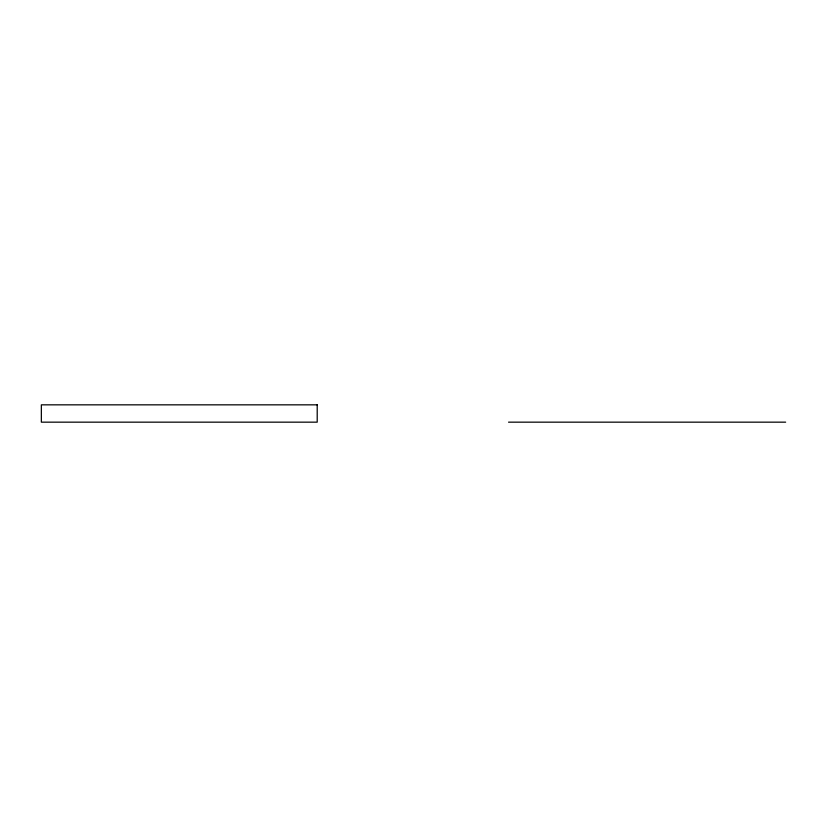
<?xml version="1.0" encoding="UTF-8"?>
<svg xmlns="http://www.w3.org/2000/svg" width="827" height="827" viewBox="0 0 827 827"><rect width="100%" height="100%" fill="white"/><g stroke="black" fill="none" stroke-linecap="round" stroke-linejoin="round"><path stroke-width="1.24" d="M508.543 422.163L785.65 422.163M317.206 404.837L41.35 404.837L41.35 422.163L317.206 422.163L317.206 404.837"/></g></svg>
